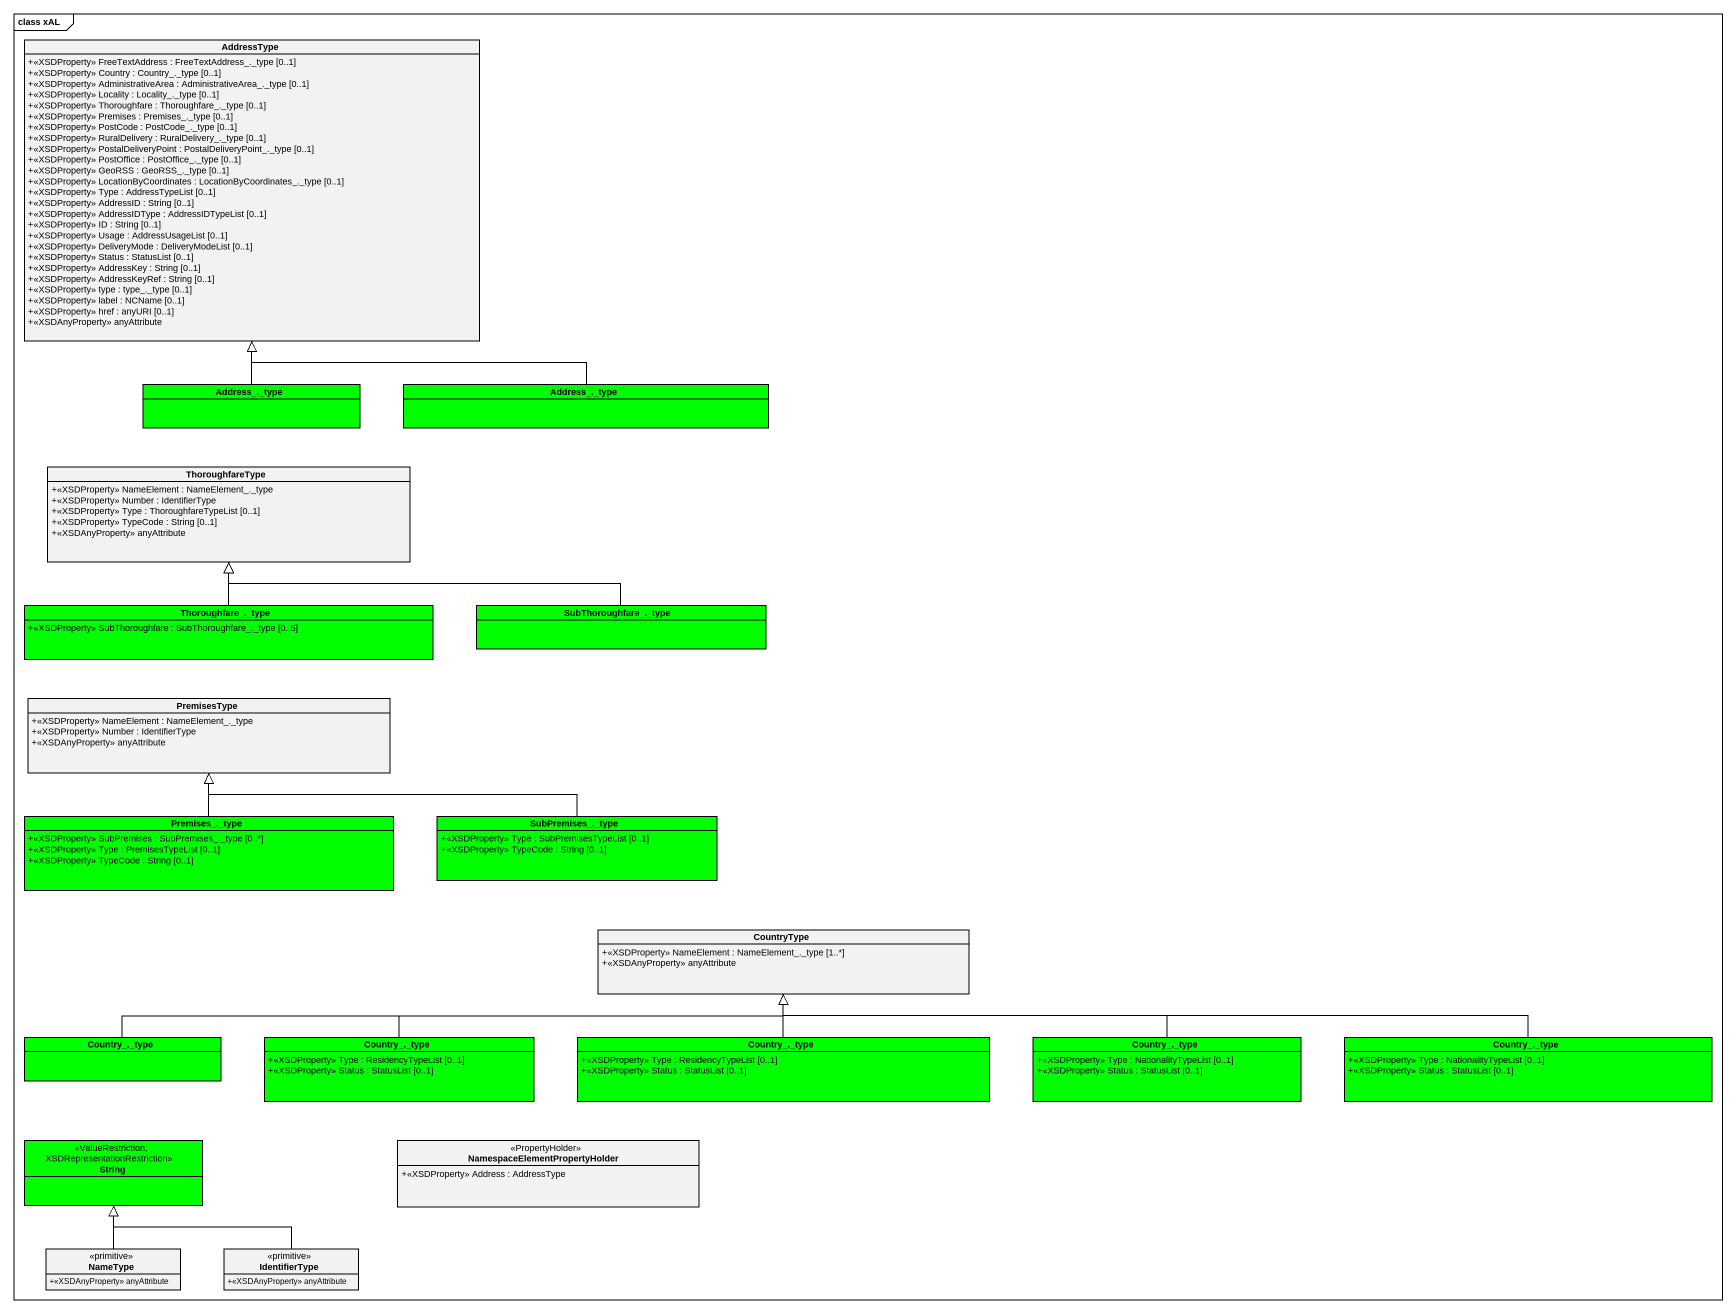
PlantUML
@startuml
mainframe class xAL
hide circle
hide empty members
skinparam classAttributeIconSize 0
class AddressType {
  +<<XSDProperty>> FreeTextAddress : FreeTextAddress_._type [0..1]
  +<<XSDProperty>> Country : Country_._type [0..1]
  +<<XSDProperty>> AdministrativeArea : AdministrativeArea_._type [0..1]
  +<<XSDProperty>> Locality : Locality_._type [0..1]
  +<<XSDProperty>> Thoroughfare : Thoroughfare_._type [0..1]
  +<<XSDProperty>> Premises : Premises_._type [0..1]
  +<<XSDProperty>> PostCode : PostCode_._type [0..1]
  +<<XSDProperty>> RuralDelivery : RuralDelivery_._type [0..1]
  +<<XSDProperty>> PostalDeliveryPoint : PostalDeliveryPoint_._type [0..1]
  +<<XSDProperty>> PostOffice : PostOffice_._type [0..1]
  +<<XSDProperty>> GeoRSS : GeoRSS_._type [0..1]
  +<<XSDProperty>> LocationByCoordinates : LocationByCoordinates_._type [0..1]
  +<<XSDProperty>> Type : AddressTypeList [0..1]
  +<<XSDProperty>> AddressID : String [0..1]
  +<<XSDProperty>> AddressIDType : AddressIDTypeList [0..1]
  +<<XSDProperty>> ID : String [0..1]
  +<<XSDProperty>> Usage : AddressUsageList [0..1]
  +<<XSDProperty>> DeliveryMode : DeliveryModeList [0..1]
  +<<XSDProperty>> Status : StatusList [0..1]
  +<<XSDProperty>> AddressKey : String [0..1]
  +<<XSDProperty>> AddressKeyRef : String [0..1]
  +<<XSDProperty>> type : type_._type [0..1]
  +<<XSDProperty>> label : NCName [0..1]
  +<<XSDProperty>> href : anyURI [0..1]
  +<<XSDAnyProperty>> anyAttribute
}
class "Address_._type" as Address_type #00FF00
class "Address_._type" as Address_type_2 #00FF00
class ThoroughfareType {
  +<<XSDProperty>> NameElement : NameElement_._type
  +<<XSDProperty>> Number : IdentifierType
  +<<XSDProperty>> Type : ThoroughfareTypeList [0..1]
  +<<XSDProperty>> TypeCode : String [0..1]
  +<<XSDAnyProperty>> anyAttribute
}
class "Thoroughfare_._type" as Thoroughfare_type #00FF00 {
  +<<XSDProperty>> SubThoroughfare : SubThoroughfare_._type [0..5]
}
class "SubThoroughfare_._type" as SubThoroughfare_type #00FF00
class PremisesType {
  +<<XSDProperty>> NameElement : NameElement_._type
  +<<XSDProperty>> Number : IdentifierType
  +<<XSDAnyProperty>> anyAttribute
}
class "Premises_._type" as Premises_type #00FF00 {
  +<<XSDProperty>> SubPremises : SubPremises_._type [0..*]
  +<<XSDProperty>> Type : PremisesTypeList [0..1]
  +<<XSDProperty>> TypeCode : String [0..1]
}
class "SubPremises_._type" as SubPremises_type #00FF00 {
  +<<XSDProperty>> Type : SubPremisesTypeList [0..1]
  +<<XSDProperty>> TypeCode : String [0..1]
}
class CountryType {
  +<<XSDProperty>> NameElement : NameElement_._type [1..*]
  +<<XSDAnyProperty>> anyAttribute
}
class "Country_._type" as Country_type #00FF00
class "Country_._type" as Country_type_2 #00FF00 {
  +<<XSDProperty>> Type : ResidencyTypeList [0..1]
  +<<XSDProperty>> Status : StatusList [0..1]
}
class "Country_._type" as Country_type_3 #00FF00 {
  +<<XSDProperty>> Type : ResidencyTypeList [0..1]
  +<<XSDProperty>> Status : StatusList [0..1]
}
class "Country_._type" as Country_type_4 #00FF00 {
  +<<XSDProperty>> Type : NationalityTypeList [0..1]
  +<<XSDProperty>> Status : StatusList [0..1]
}
class "Country_._type" as Country_type_5 #00FF00 {
  +<<XSDProperty>> Type : NationalityTypeList [0..1]
  +<<XSDProperty>> Status : StatusList [0..1]
}
class String <<ValueRestriction, XSDRepresentationRestriction>> #00FF00
class "NamespaceElementPropertyHolder" as NamespaceElementPropertyHold <<PropertyHolder>> {
  +<<XSDProperty>> Address : AddressType
}
class NameType <<primitive>> {
  +<<XSDAnyProperty>> anyAttribute
}
class IdentifierType <<primitive>> {
  +<<XSDAnyProperty>> anyAttribute
}
Address_type -up-|> AddressType
Address_type_2 -up-|> AddressType
Thoroughfare_type -up-|> ThoroughfareType
SubThoroughfare_type -left-|> ThoroughfareType
Premises_type -up-|> PremisesType
SubPremises_type -left-|> PremisesType
Country_type -right-|> CountryType
Country_type_2 -right-|> CountryType
Country_type_3 -up-|> CountryType
Country_type_4 -left-|> CountryType
Country_type_5 -left-|> CountryType
NameType -up-|> String
IdentifierType -left-|> String
@enduml
